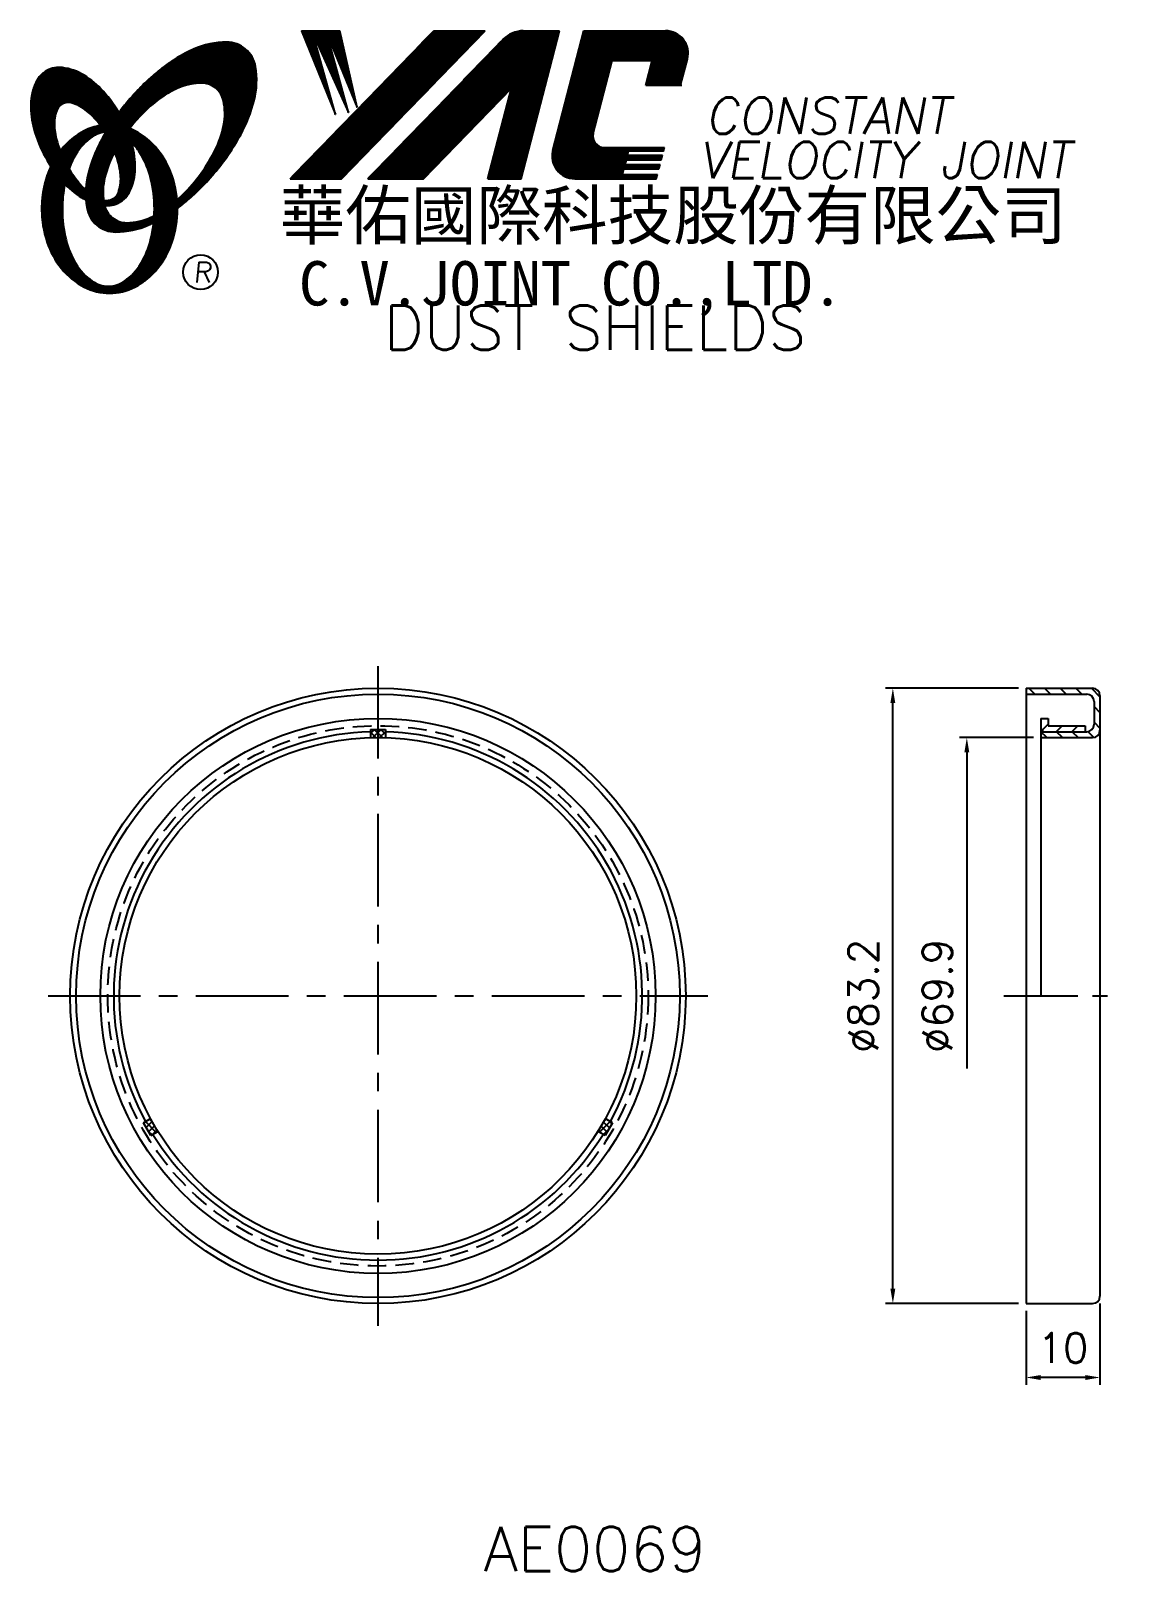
# Model space of a CAD drawing. Extents: x 95 to 242, y -1 to 207.
import ezdxf
from ezdxf.enums import TextEntityAlignment as Align

# ---------------------------------------------------------------- set-up
doc = ezdxf.new("R2010")
doc.units = 0
doc.header["$LTSCALE"] = 10
doc.header["$MEASUREMENT"] = 0
doc.linetypes.add('CENTER', pattern=[2, 1.25, -0.25, 0.25, -0.25])
doc.linetypes.add('HIDDEN', pattern=[0.375, 0.25, -0.125])
doc.layers.get('0').update_dxf_attribs({"linetype": 'CONTINUOUS'})
doc.layers.get('DEFPOINTS').update_dxf_attribs({"linetype": 'CONTINUOUS'})
doc.layers.add('4', color=4, linetype='CONTINUOUS')
doc.styles.add('CHINA', font='KAIU.TTF')
doc.styles.add('ITALICC', font='simplex.shx')
doc.dimstyles.new('STANDARD$0', dxfattribs={"dimtxt": 4, "dimasz": 2, "dimexe": 1, "dimexo": 1, "dimgap": 2, "dimtad": 1, "dimdec": 4, "dimzin": 10, "dimtxsty": 'ITALICC', "dimcen": 2, "dimclrd": 5, "dimclre": 5, "dimclrt": 18, "dimaunit": 1, "dimazin": 3, "dimtp": 0.1, "dimtfac": 0.7, "dimtdec": 4, "dimtmove": 0, "dimatfit": 3, "dimtolj": 1, "dimtzin": 10})
pattern_1 = [(45, (164.06126, -36.55618), (-0.00727476112, 0.00727476112), [])]
pattern_2 = [(45, (-4.529285, -0.25177), (-0.00883883476, 0.00883883476), [])]

# ---------------------------------------------------------------- blocks, each defined once
blk = doc.blocks.new('*D14')
at = {"color": 5, "linetype": 'BYBLOCK'}
for p, q in [((230.03, 111.61), (220.03, 111.61)), ((221.03, 109.61), (221.03, 66.88))]:
    blk.add_line(p, q, dxfattribs=at)
blk.add_solid([(220.7, 109.61), (221.36, 109.61), (221.03, 111.61)], dxfattribs=at)
at = {"layer": 'DEFPOINTS', "color": 0, "linetype": 'BYBLOCK'}
for p in [(221.03, 111.61), (231.03, 111.61), (229.03, 41.76)]:
    blk.add_point(p, dxfattribs=at)
at = {"color": 18, "linetype": 'BYBLOCK', "insert": (217.03, 76.69), "char_height": 4, "attachment_point": 5, "rotation": 90, "style": 'ITALICC'}
blk.add_mtext('\\A1;∅69.9', dxfattribs=at)
blk = doc.blocks.new('*D15')
at = {"color": 5, "linetype": 'BYBLOCK'}
for p, q in [((228.03, 118.29), (210.03, 118.29)), ((211.03, 37.09), (211.03, 116.29)), ((228.03, 35.09), (210.03, 35.09))]:
    blk.add_line(p, q, dxfattribs=at)
for points in [[(210.7, 116.29), (211.36, 116.29), (211.03, 118.29)], [(210.7, 37.09), (211.36, 37.09), (211.03, 35.09)]]:
    blk.add_solid(points, dxfattribs=at)
at = {"layer": 'DEFPOINTS', "color": 0, "linetype": 'BYBLOCK'}
for p in [(211.03, 118.29), (229.03, 118.29), (229.03, 35.09)]:
    blk.add_point(p, dxfattribs=at)
at = {"color": 18, "linetype": 'BYBLOCK', "insert": (207.03, 76.69), "char_height": 4, "attachment_point": 5, "rotation": 90, "style": 'ITALICC'}
blk.add_mtext('\\A1;∅83.2', dxfattribs=at)
blk = doc.blocks.new('*D16')
at = {"color": 5, "linetype": 'BYBLOCK'}
for p, q in [((229.03, 34.09), (229.03, 24.09)), ((239.03, 35.09), (239.03, 24.09)), ((237.03, 25.09), (231.03, 25.09))]:
    blk.add_line(p, q, dxfattribs=at)
for points in [[(231.03, 25.42), (231.03, 24.75), (229.03, 25.09)], [(237.03, 25.42), (237.03, 24.75), (239.03, 25.09)]]:
    blk.add_solid(points, dxfattribs=at)
at = {"layer": 'DEFPOINTS', "color": 0, "linetype": 'BYBLOCK'}
for p in [(239.03, 36.09), (229.03, 35.09), (229.03, 25.09)]:
    blk.add_point(p, dxfattribs=at)
at = {"color": 18, "linetype": 'BYBLOCK', "insert": (234.03, 29.09), "char_height": 4, "attachment_point": 5, "style": 'ITALICC'}
blk.add_mtext('\\A1;10', dxfattribs=at)

msp = doc.modelspace()

# ---------------------------------------------------------------- hatches: boundary and pattern name
at = {"layer": '4', "linetype": 'CONTINUOUS'}
h = msp.add_hatch(dxfattribs=at)
h.set_pattern_fill('ANSI31', color=5, scale=0.1, style=0)
h.set_pattern_definition(pattern_2)
h.paths.add_polyline_path([(155.92942, 207.17921), (148.97211, 207.17921), (129.55551, 187.17545), (136.51281, 187.17545)])
h.paths.add_polyline_path([(159.47631, 199.41364), (156.29594, 187.17545), (160.77692, 187.17545), (165.97536, 207.17921), (161.07863, 207.17921, 0.202785967), (158.34456, 206.0228), (140.05043, 187.17545), (147.59734, 187.17545)])
h.paths.add_polyline_path([(173.10342, 203.1808), (178.49714, 203.1808), (177.62812, 199.83678), (182.34494, 199.83678), (183.26166, 203.36434, 0.490800957), (180.31146, 207.17921), (169.27714, 207.17921), (165.07009, 190.99032, 0.490800957), (168.02029, 187.17545), (179.0546, 187.17545), (179.20905, 187.76976), (174.49223, 187.76976), (174.6856, 188.51385), (179.40242, 188.51385), (179.56097, 189.12399), (174.84415, 189.12399), (175.0054, 189.74446), (179.72222, 189.74446), (179.8784, 190.34545), (175.16158, 190.34545), (175.31838, 190.94882), (180.0352, 190.94882), (180.15193, 191.39802), (172.01218, 191.39802, -0.490800957), (170.53708, 193.30545)])
h = msp.add_hatch(dxfattribs=at)
h.set_pattern_fill('ANSI31', color=1, scale=0.1, style=0)
h.set_pattern_definition(pattern_2)
h.paths.add_polyline_path([(136.28748, 207.17921), (131.11016, 207.17921), (135.68092, 195.87548), (132.61498, 206.83346), (137.44972, 196.11113), (134.50171, 206.83346), (138.62893, 196.8181)])
h = msp.add_hatch(dxfattribs=at)
h.set_pattern_fill('ANSI31', color=5, scale=0.082305, style=0)
h.set_pattern_definition([(45, (-4.529285, -0.25177), (-0.00727476112, 0.00727476112), [])])
h.paths.add_polyline_path([(117.50619, 200.11673, -0.172879177), (119.44766, 199.45817, -0.172879177), (120.53495, 197.72012, -0.104527385), (120.56273, 194.39193, -0.065680101), (119.3932, 190.98997, -0.051823203), (116.95278, 187.14758, -0.044272532), (114.27781, 184.32125, -0.020203161), (114.3314, 183.18333, 0.006517006), (114.73595, 183.4954, 0.049863361), (119.28937, 187.90846, 0.049863361), (122.87901, 193.13563, 0.063682799), (124.70005, 197.76298, 0.103597411), (124.88935, 202.34695, 0.177892575), (123.54074, 204.71722, 0.177892575), (120.97835, 205.65055, 0.103597411), (116.49055, 204.69751, 0.063682799), (112.23281, 202.12843, 0.049863361), (107.67939, 197.71537, 0.016070017), (106.40869, 196.10906, -0.007061632), (106.65597, 195.67203, -0.031648676), (107.60856, 193.63545, -0.008069351), (108.04046, 194.19976, -0.051823203), (111.21884, 197.45822, -0.065680101), (114.26077, 199.37857, -0.104527385)])
h.paths.add_polyline_path([(104.43052, 186.95542, -0.065680101), (105.60005, 190.35737, -0.006063428), (105.84399, 190.83239, 0.027613469), (105.11715, 192.42046, 0.017011252), (104.58373, 193.35543, 0.007829282), (104.08975, 192.48821, 0.063682799), (102.26871, 187.86086, 0.103597411), (102.07941, 183.27689, 0.177892575), (103.42801, 180.90661, 0.177892575), (105.9904, 179.97328, 0.103597411), (110.4782, 180.92633, 0.008811776), (111.10517, 181.21641, 0.013922709), (111.18249, 182.18622, -0.009086703), (110.73248, 181.96877, -0.104527385), (107.48706, 181.23061, -0.172879177), (105.54559, 181.88917, -0.172879177), (104.45829, 183.62722, -0.104527385)])
h = msp.add_hatch(dxfattribs=at)
h.set_pattern_fill('ANSI31', color=3, scale=0.082305, style=0)
h.set_pattern_definition(pattern_1)
h.paths.add_polyline_path([(101.70968, 201.16757, 0.106488277), (98.7678, 202.20614, 0.158297415), (96.6776, 201.8111, 0.158297415), (95.21827, 200.26341, 0.106488277), (94.50746, 197.22564, 0.071723199), (94.9255, 193.91269, 0.058080454), (96.47049, 190.0973, 0.058080454), (98.85154, 186.73951, 0.071723199), (101.41678, 184.60176, 0.020895977), (101.95696, 184.29977, -0.030777155), (101.94105, 185.67599, -0.042059526), (100.8447, 186.83875, -0.04691039), (99.22553, 189.3199, -0.04691039), (98.09725, 192.05938, -0.060581117), (97.69515, 194.32145, -0.10187153), (98.00677, 196.40965, -0.185892489), (98.78686, 197.30129, -0.185892489), (99.96351, 197.43941, -0.10187153), (101.86116, 196.51388, -0.060581117), (103.49799, 194.90161, -0.04691039), (105.11715, 192.42046, -0.04691039), (106.24543, 189.68097, -0.060581117), (106.64753, 187.4189, -0.10187153), (106.33591, 185.3307, -0.185892489), (105.55582, 184.43906, -0.185892489), (104.37918, 184.30094, -0.002013383), (104.33838, 184.31157, 0.021593804), (104.45829, 183.62722, 0.006477741), (104.4763, 183.55019, 0.14950097), (106.44885, 183.95823, 0.158297415), (107.90819, 185.50592, 0.106488277), (108.619, 188.54368, 0.071723199), (108.20095, 191.85664, 0.058080454), (106.65597, 195.67203, 0.058080454), (104.27492, 199.02982, 0.071723199)])
h = msp.add_hatch(dxfattribs=at)
h.set_pattern_fill('ANSI31', color=1, scale=0.082305, style=0)
h.set_pattern_definition(pattern_1)
h.paths.add_polyline_path([(102.80331, 192.84412, -0.120168026), (104.4951, 193.49751, 0.016865385), (103.89534, 194.38025, 0.076648372), (101.73911, 193.66133, 0.104809576), (98.65466, 191.14823, 0.005838257), (98.48771, 190.93603, 0.028089978), (99.22553, 189.3199, 0.014237292), (99.66766, 188.53485, -0.045767751), (100.59284, 190.47169, -0.106890197)])
h.paths.add_polyline_path([(98.77194, 183.0895, -0.048711043), (99.10204, 186.46984, -0.007865741), (98.85154, 186.73951, -0.037695478), (97.21566, 188.85827, 0.03042545), (96.69033, 187.55429, 0.080710289), (95.9649, 183.0895, 0.080710289), (96.69033, 178.62471, 0.089265679), (98.65466, 175.03077, 0.104809576), (101.73911, 172.51767, 0.11926607), (105.1483, 171.69274, 0.11926607), (108.5575, 172.51767, 0.104809576), (111.64195, 175.03077, 0.089265679), (113.60627, 178.62471, 0.080710289), (114.33171, 183.0895, 0.080710289), (113.60627, 187.55429, 0.089265679), (111.64195, 191.14823, 0.104809576), (108.5575, 193.66133, 0.025513357), (107.86426, 193.97408, 0.004818181), (107.60856, 193.63545, -0.023722145), (108.14977, 192.0387, -0.065307489), (109.38495, 190.47169, -0.073950765), (110.6974, 187.27396, -0.060532391), (111.20586, 183.0895, -0.060532391), (110.6974, 178.90504, -0.073950765), (109.38495, 175.70731, -0.106890197), (107.17449, 173.33488, -0.153118262), (104.9889, 172.64951, -0.153118262), (102.80331, 173.33488, -0.106890197), (100.59284, 175.70731, -0.073950765), (99.28039, 178.90504, -0.060532391)])
h = msp.add_hatch(dxfattribs=at)
h.set_pattern_fill('ANSI31', color=5, scale=12, angle=90, style=0)
h.set_pattern_definition([(135, (-4.454, 6e-08), (-1.06066, -1.06066), [])])
h.paths.add_polyline_path([(239.03033, 112.61012), (239.03033, 117.28512, 0.414213562), (238.03033, 118.28512), (229.03033, 118.28512), (229.03033, 117.48512), (237.23033, 117.48512, -0.414213562), (238.23033, 116.48512), (238.23033, 113.41012, -0.414213562), (237.23033, 112.41012), (231.03033, 112.41012), (231.03033, 111.61012), (238.03033, 111.61012, 0.414213562)])
h = msp.add_hatch(dxfattribs=at)
h.set_pattern_fill('ANSI37', color=5, scale=5, style=0)
h.set_pattern_definition([(45, (-4.45405, 6e-08), (-0.4419417, 0.4419417), []), (135, (-4.45405, 6e-08), (-0.4419417, -0.4419417), [])])
h.paths.add_polyline_path([(173.12887, 59.53865), (172.16384, 60.09581, -0.014319328), (171.16384, 58.36376), (172.12887, 57.8066)])
h.paths.add_polyline_path([(110.73174, 57.8066), (111.69677, 58.36376, -0.014319328), (110.69677, 60.09581), (109.73174, 59.53865)])
h.paths.add_polyline_path([(141.4303, 111.61012), (141.4303, 112.71012), (140.4303, 112.71012), (140.4303, 111.5958, -0.007159297)])
h.paths.add_polyline_path([(142.4303, 112.71012), (141.4303, 112.71012), (141.4303, 111.61012, -0.007159297), (142.4303, 111.5958)])
h = msp.add_hatch(dxfattribs=at)
h.set_pattern_fill('ANSI31', color=5, scale=12, style=0)
h.set_pattern_definition([(45, (-4.454, 6e-08), (-1.06066, 1.06066), [])])
h.paths.add_polyline_path([(237.03033, 113.21012), (232.03033, 113.21012), (232.03033, 114.21012), (231.03033, 114.21012), (231.03033, 112.91012, 0.414213562), (231.53033, 112.41012), (237.03033, 112.41012)])

# ---------------------------------------------------------------- linework, layer by layer
at = {"layer": '4', "color": 5, "linetype": 'CONTINUOUS'}
for p, q in [((129.55551, 187.17545), (148.97211, 207.17921)), ((136.51281, 187.17545), (155.92942, 207.17921)), ((148.97211, 207.17921), (155.92942, 207.17921)), ((160.77692, 187.17545), (165.97536, 207.17921)), ((161.07863, 207.17921), (165.97536, 207.17921)), ((165.07009, 190.99032), (169.27714, 207.17921)), ((169.27714, 207.17921), (180.31146, 207.17921)), ((140.05043, 187.17545), (158.34456, 206.0228)), ((170.53708, 193.30545), (173.10342, 203.1808)), ((173.10342, 203.1808), (178.49714, 203.1808)), ((177.62812, 199.83678), (178.49714, 203.1808)), ((182.34494, 199.83678), (183.26166, 203.36434)), ((147.59734, 187.17545), (159.47631, 199.41364)), ((156.29594, 187.17545), (159.47631, 199.41364)), ((177.62812, 199.83678), (182.49537, 199.83678)), ((172.01218, 191.39802), (180.15193, 191.39802)), ((174.84415, 189.12399), (175.0054, 189.74446)), ((175.0054, 189.74446), (179.72222, 189.74446)), ((175.16158, 190.34545), (175.31838, 190.94882)), ((175.16158, 190.34545), (179.8784, 190.34545)), ((175.31838, 190.94882), (180.0352, 190.94882)), ((179.72222, 189.74446), (179.8784, 190.34545)), ((180.0352, 190.94882), (180.15193, 191.39802)), ((174.49223, 187.76976), (174.6856, 188.51385)), ((174.49223, 187.76976), (179.20905, 187.76976)), ((174.6856, 188.51385), (179.40242, 188.51385)), ((174.84415, 189.12399), (179.56097, 189.12399)), ((179.0546, 187.17545), (179.20905, 187.76976)), ((179.40242, 188.51385), (179.56097, 189.12399)), ((129.55551, 187.17545), (136.51281, 187.17545)), ((140.05043, 187.17545), (147.59734, 187.17545)), ((156.29594, 187.17545), (160.77692, 187.17545)), ((168.02029, 187.17545), (179.0546, 187.17545))]:
    msp.add_line(p, q, dxfattribs=at)
at = {"layer": '4', "color": 1, "linetype": 'CONTINUOUS'}
for p, q in [((131.11016, 207.17921), (135.68092, 195.87548)), ((131.11016, 207.17921), (136.28748, 207.17921)), ((132.61498, 206.83346), (137.44972, 196.11113)), ((135.68092, 195.87548), (132.61498, 206.83346)), ((137.44972, 196.11113), (134.50171, 206.83346)), ((134.50171, 206.83346), (138.62893, 196.8181)), ((138.62893, 196.8181), (136.28748, 207.17921))]:
    msp.add_line(p, q, dxfattribs=at)
at = {"layer": '4', "color": 5, "linetype": 'CENTER'}
for p, q in [((141.4303, 121.28512), (141.4303, 32.08512)), ((96.8303, 76.68512), (186.0303, 76.68512))]:
    msp.add_line(p, q, dxfattribs=at)
at = {"layer": '4', "color": 7, "linetype": 'CONTINUOUS'}
for p, q in [((229.03033, 118.28512), (229.03033, 35.08512)), ((229.03033, 118.28512), (238.03033, 118.28512)), ((229.03033, 117.48512), (237.23033, 117.48512)), ((239.03033, 117.28512), (239.03033, 36.08512)), ((238.23033, 116.48512), (238.23033, 113.41012)), ((140.4303, 112.71012), (142.4303, 112.71012)), ((140.4303, 112.71012), (140.4303, 111.5958)), ((142.4303, 112.71012), (142.4303, 111.5958)), ((231.03033, 114.21012), (231.03033, 76.68512)), ((231.03033, 114.21012), (232.03033, 114.21012)), ((232.03033, 114.21012), (232.03033, 113.21012)), ((232.03033, 113.21012), (237.03033, 113.21012)), ((237.03033, 113.21012), (237.03033, 112.41012)), ((231.03033, 112.41012), (231.03033, 76.68512)), ((231.03033, 112.41012), (237.23033, 112.41012)), ((231.03033, 111.61012), (238.03033, 111.61012)), ((109.73174, 59.53865), (110.69677, 60.09581)), ((110.73174, 57.8066), (109.73174, 59.53865)), ((110.73174, 57.8066), (111.69677, 58.36376)), ((172.12887, 57.8066), (171.16384, 58.36376)), ((173.12887, 59.53865), (172.12887, 57.8066)), ((173.12887, 59.53865), (172.16384, 60.09581)), ((229.03033, 35.08512), (238.03033, 35.08512))]:
    msp.add_line(p, q, dxfattribs=at)
at = {"layer": '4', "color": 5, "linetype": 'CENTER', "ltscale": 0.8}
msp.add_line((226.03033, 76.68512), (242.03033, 76.68512), dxfattribs=at)
at = {"layer": '4', "color": 5, "linetype": 'CONTINUOUS'}
for points in [[(114.3314, 183.18333, 0.006517006), (114.73595, 183.4954, 0.049863361), (119.28937, 187.90846, 0.049863361), (122.87901, 193.13563, 0.063682799), (124.70005, 197.76298, 0.103597411), (124.88935, 202.34695, 0.177892575), (123.54074, 204.71722, 0.177892575), (120.97835, 205.65055, 0.103597411), (116.49055, 204.69751, 0.063682799), (112.23281, 202.12843, 0.049863361), (107.67939, 197.71537, 0.016070017), (106.40869, 196.10906)], [(114.27781, 184.32125, 0.044272532), (116.95278, 187.14758, 0.051823203), (119.3932, 190.98997, 0.065680101), (120.56273, 194.39193, 0.104527385), (120.53495, 197.72012, 0.172879177), (119.44766, 199.45817, 0.172879177), (117.50619, 200.11673, 0.104527385), (114.26077, 199.37857, 0.065680101), (111.21884, 197.45822, 0.051823203), (108.04046, 194.19976, 0.008069351), (107.60856, 193.63545)], [(104.58373, 193.35543, 0.007829282), (104.08975, 192.48821, 0.063682799), (102.26871, 187.86086, 0.103597411), (102.07941, 183.27689, 0.177892575), (103.42801, 180.90661, 0.177892575), (105.9904, 179.97328, 0.103597411), (110.4782, 180.92633, 0.008811776), (111.10517, 181.21641, 0.008811776)], [(105.84399, 190.83239, 0.006063428), (105.60005, 190.35737, 0.065680101), (104.43052, 186.95542, 0.104527385), (104.45829, 183.62722, 0.172879177), (105.54559, 181.88917, 0.172879177), (107.48706, 181.23061, 0.104527385), (110.73248, 181.96877, 0.009086703), (111.18249, 182.18622, 0.009086703)]]:
    msp.add_lwpolyline(points, format="xyb", dxfattribs=at)
at = {"layer": '4', "color": 3, "linetype": 'CONTINUOUS'}
for points in [[(104.4763, 183.55019, 0.14950097), (106.44885, 183.95823, 0.158297415), (107.90819, 185.50592, 0.106488277), (108.619, 188.54368, 0.071723199), (108.20095, 191.85664, 0.058080454), (106.65597, 195.67203, 0.058080454), (104.27492, 199.02982, 0.071723199), (101.70968, 201.16757, 0.106488277), (98.7678, 202.20614, 0.158297415), (96.6776, 201.8111, 0.158297415), (95.21827, 200.26341, 0.106488277), (94.50746, 197.22564, 0.071723199), (94.9255, 193.91269, 0.058080454), (96.47049, 190.0973, 0.058080454), (98.85154, 186.73951, 0.071723199), (101.41678, 184.60176, 0.020895977), (101.95696, 184.29977, 0.020895977)], [(104.33838, 184.31157, 0.002013383), (104.37918, 184.30094, 0.185892489), (105.55582, 184.43906, 0.185892489), (106.33591, 185.3307, 0.10187153), (106.64753, 187.4189, 0.060581117), (106.24543, 189.68097, 0.04691039), (105.11715, 192.42046, 0.04691039), (103.49799, 194.90161, 0.060581117), (101.86116, 196.51388, 0.10187153), (99.96351, 197.43941, 0.185892489), (98.78686, 197.30129, 0.185892489), (98.00677, 196.40965, 0.10187153), (97.69515, 194.32145, 0.060581117), (98.09725, 192.05938, 0.04691039), (99.22553, 189.3199, 0.04691039), (100.8447, 186.83875, 0.042059526), (101.94105, 185.67599, 0.042059526)]]:
    msp.add_lwpolyline(points, format="xyb", dxfattribs=at)
at = {"layer": '4', "color": 1, "linetype": 'CONTINUOUS'}
for points in [[(97.21566, 188.85827, 0.03042545), (96.69033, 187.55429, 0.080710289), (95.9649, 183.0895, 0.080710289), (96.69033, 178.62471, 0.089265679), (98.65466, 175.03077, 0.104809576), (101.73911, 172.51767, 0.11926607), (105.1483, 171.69274, 0.11926607), (108.5575, 172.51767, 0.104809576), (111.64195, 175.03077, 0.089265679), (113.60627, 178.62471, 0.080710289), (114.33171, 183.0895, 0.080710289), (113.60627, 187.55429, 0.089265679), (111.64195, 191.14823, 0.104809576), (108.5575, 193.66133, 0.025513357), (107.86426, 193.97408, 0.025513357)], [(103.89534, 194.38025, 0.076648372), (101.73911, 193.66133, 0.104809576), (98.65466, 191.14823, 0.005838257), (98.48771, 190.93603, 0.005838257)], [(99.10204, 186.46984, 0.048711043), (98.77194, 183.0895, 0.060532391), (99.28039, 178.90504, 0.073950765), (100.59284, 175.70731, 0.106890197), (102.80331, 173.33488, 0.153118262), (104.9889, 172.64951, 0.153118262), (107.17449, 173.33488, 0.106890197), (109.38495, 175.70731, 0.073950765), (110.6974, 178.90504, 0.060532391), (111.20586, 183.0895, 0.060532391), (110.6974, 187.27396, 0.073950765), (109.38495, 190.47169, 0.065307489), (108.14977, 192.0387)], [(104.4951, 193.49751, 0.120168026), (102.80331, 192.84412, 0.106890197), (100.59284, 190.47169, 0.045767751), (99.66766, 188.53485, 0.045767751)]]:
    msp.add_lwpolyline(points, format="xyb", dxfattribs=at)
at = {"layer": '4', "color": 5, "linetype": 'CONTINUOUS'}
msp.add_circle((117.45254, 174.54378), 2.35282, dxfattribs=at)
at = {"layer": '4', "color": 7, "linetype": 'CONTINUOUS'}
for radius in [41.6, 40.8, 37.525, 34.925]:
    msp.add_circle((141.4303, 76.68512), radius, dxfattribs=at)
at = {"layer": '4', "color": 5, "linetype": 'HIDDEN'}
msp.add_circle((141.4303, 76.68512), 36.525, dxfattribs=at)
at = {"layer": '4', "color": 5, "linetype": 'CONTINUOUS'}
for centre, radius, start, end in [((161.07863, 203.36897), 3.81024, 90, 135.8533387), ((180.31146, 204.13102), 3.04819, 345.4326059, 90), ((172.01218, 192.92211), 1.5241, 165.4326059, 270), ((168.02029, 190.22365), 3.04819, 165.4326059, 270)]:
    msp.add_arc(centre, radius, start, end, dxfattribs=at)
at = {"layer": '4', "color": 7, "linetype": 'CONTINUOUS'}
for centre, radius, start, end in [((237.23033, 116.48512), 1, 360, 90), ((238.03033, 117.28512), 1, 360, 90), ((231.53033, 112.91012), 0.5, 180, 270), ((237.23033, 113.41012), 1, 270, 360), ((238.03033, 112.61012), 1, 270, 360), ((141.4303, 76.68512), 35.725, 91.6040102, 208.3959898), ((141.4303, 76.68512), 35.725, 331.6040102, 88.3959898), ((141.4303, 76.68512), 35.725, 211.6040102, 328.3959898), ((238.03033, 36.08512), 1, 270, 360)]:
    msp.add_arc(centre, radius, start, end, dxfattribs=at)

# ---------------------------------------------------------------- texts
at = {"layer": '4', "color": 5, "linetype": 'CONTINUOUS', "style": 'ITALICC'}
for s, height, oblique, p in [('CONSTANT', 4.9, 10, (185.70432, 193.24592)), ('VELOCITY JOINT', 4.9, 10, (184.82609, 187.25054)), ('R', 2.75625, 5, (116.49386, 173.13418))]:
    msp.add_text(s, height=height, dxfattribs=dict(at, oblique=oblique)).set_placement(p)
at = {"layer": '4', "color": 7, "linetype": 'CONTINUOUS', "style": 'CHINA'}
for s, height, p in [('華佑國際科技股份有限公司', 6.5, (128.14215, 178.9856)), ('C.V.JOINT CO.,LTD.', 6, (130.77079, 170.03939))]:
    msp.add_text(s, height=height, dxfattribs=at).set_placement(p)
at = {"layer": '4', "color": 18, "linetype": 'CONTINUOUS', "style": 'ITALICC'}
for s, p in [('DUST SHIELDS', (170.77351, 164.04657)), ('AE0069', (170.77351, -1.10082))]:
    msp.add_text(s, height=6, dxfattribs=at).set_placement(p, align=Align.CENTER)

# ---------------------------------------------------------------- dimensions: what is measured, and where the dimension line sits
at = {"layer": '4', "color": 7, "linetype": 'CONTINUOUS'}
dim = msp.add_linear_dim(base=(211.03031, 118.28512), p1=(229.03033, 35.08512), p2=(229.03033, 118.28512), angle=90, text='%%C83.2', dimstyle='STANDARD$0', dxfattribs=at)
dim.commit()
dim.dimension.update_dxf_attribs({"geometry": '*D15', "text_midpoint": (207.03031, 76.68512)})
dim = msp.add_linear_dim(base=(221.0303, 111.61012), p1=(229.03033, 41.76012), p2=(231.03033, 111.61012), angle=90, text='%%C69.9', dimstyle='STANDARD$0', override={"dimcen": -2, "dimse1": 1, "dimsd1": 1}, dxfattribs=at)
dim.commit()
dim.dimension.update_dxf_attribs({"geometry": '*D14', "text_midpoint": (217.0303, 76.68512)})
dim = msp.add_linear_dim(base=(229.03033, 25.08511), p1=(239.03033, 36.08512), p2=(229.03033, 35.08512), text='10', dimstyle='STANDARD$0', dxfattribs=at)
dim.commit()
dim.dimension.update_dxf_attribs({"geometry": '*D16', "text_midpoint": (234.03033, 29.08511)})

doc.saveas('drawing.dxf')
